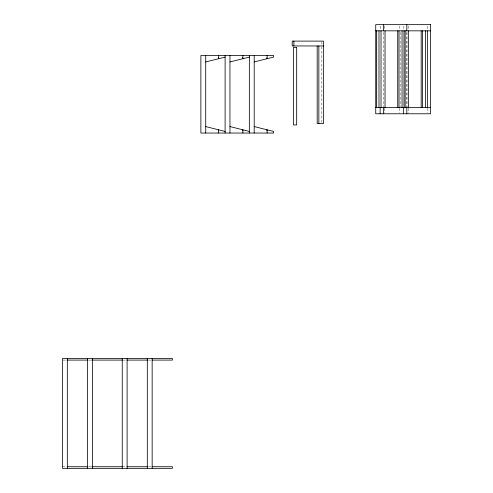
<?xml version="1.0" encoding="UTF-8"?>
<svg xmlns="http://www.w3.org/2000/svg" width="493" height="493" viewBox="0 0 493 493"><rect width="100%" height="100%" fill="white"/><g stroke="black" fill="none" stroke-linecap="round" stroke-linejoin="round"><path stroke-width="0.37" stroke-dasharray="2.46 1.85" d="M63.166 360.087L67.319 360.087M88.598 360.087L90.983 360.087M122.954 360.087L127.108 360.087M148.535 360.087L150.84 360.087M62.475 466.735L66.629 466.735M88.598 466.735L90.983 466.735M122.264 466.735L126.418 466.735M148.535 466.735L150.84 466.735M427.295 26.184L427.295 30.024M427.295 108.281L427.295 113.094M408.216 26.024L408.216 30.147M408.216 108.281L408.216 113.094M407.064 32.372L407.064 106.827M406.805 32.372L406.805 106.827M403.829 26.184L403.829 30.024M400.143 32.372L400.143 106.827M399.201 26.024L399.201 30.147M399.201 108.281L399.201 113.094M384.756 26.024L384.756 30.147M384.756 108.281L384.756 113.094M383.344 32.372L383.344 106.827M380.368 26.184L380.368 30.024M321.861 41.8L321.861 45.264M321.861 46.724L321.861 122.751"/><path stroke-width="0.74" d="M218.405 130.781L218.645 129.813L218.645 133.042M242.642 130.781L242.889 129.813L242.889 133.042M266.879 130.781L267.126 129.813L267.126 133.042M205.723 61.945L225.11 57.102M229.96 61.945L249.347 57.102M254.197 61.945L273.584 57.102L273.584 55.481L200.873 55.481L200.873 133.042L273.584 133.042L273.584 131.428L254.197 126.578M375.734 30.837L430.525 30.837M323.537 45.96L292.207 45.96L292.207 41.11L323.537 41.11L323.537 123.515L317.184 123.515L317.184 45.96M375.734 107.597L430.525 107.597M67.085 360.087L87.828 360.087M91.673 360.087L122.406 360.087M127.015 360.087L147.764 360.087M152.152 360.087L172.353 360.087L172.353 358.473L62.475 358.473L62.475 468.35L172.353 468.35L172.353 466.735L152.152 466.735M67.085 466.735L87.828 466.735M91.673 466.735L122.406 466.735M127.015 466.735L147.764 466.735M229.96 126.578L249.347 131.428M205.723 126.578L225.11 131.428M266.879 57.749L267.126 58.716L267.126 55.481M242.642 57.749L242.889 58.716L242.889 55.481M218.405 57.749L218.645 58.716L218.645 55.481M427.474 30.837L427.474 107.597M425.514 30.837L425.514 107.597M422.464 30.837L422.464 107.597M421.188 30.837L421.188 107.597M408.487 30.837L408.487 107.597M406.817 24.65L406.817 30.837M406.817 107.597L406.817 113.778M405.147 30.837L405.147 107.597M404.007 30.837L404.007 107.597M403.588 107.597L403.588 113.778M402.054 30.837L402.054 107.597M398.997 30.837L398.997 107.597M397.722 30.837L397.722 107.597M385.027 30.837L385.027 107.597M383.357 24.65L383.357 30.837M383.357 107.597L383.357 113.778M381.027 30.837L381.027 107.597M380.121 107.597L380.121 113.778M378.994 30.837L378.994 107.597M376.677 30.837L376.677 107.597M318.854 45.96L318.854 123.515M293.883 41.11L293.883 45.96M254.197 55.481L254.197 133.042M249.347 55.481L249.347 133.042M229.96 55.481L229.96 133.042M225.11 55.481L225.11 133.042M205.723 55.481L205.723 133.042M152.152 358.473L152.152 468.35M147.308 358.473L147.308 468.35M127.108 358.473L127.108 468.35M122.264 358.473L122.264 468.35M92.37 358.473L92.37 468.35M87.52 358.473L87.52 468.35M67.319 358.473L67.319 468.35M430.525 24.65L375.734 24.65L375.734 113.778L430.525 113.778L430.525 24.65M296.675 47.371L293.446 47.371L293.446 124.932L296.675 124.932L296.675 47.371"/></g></svg>
